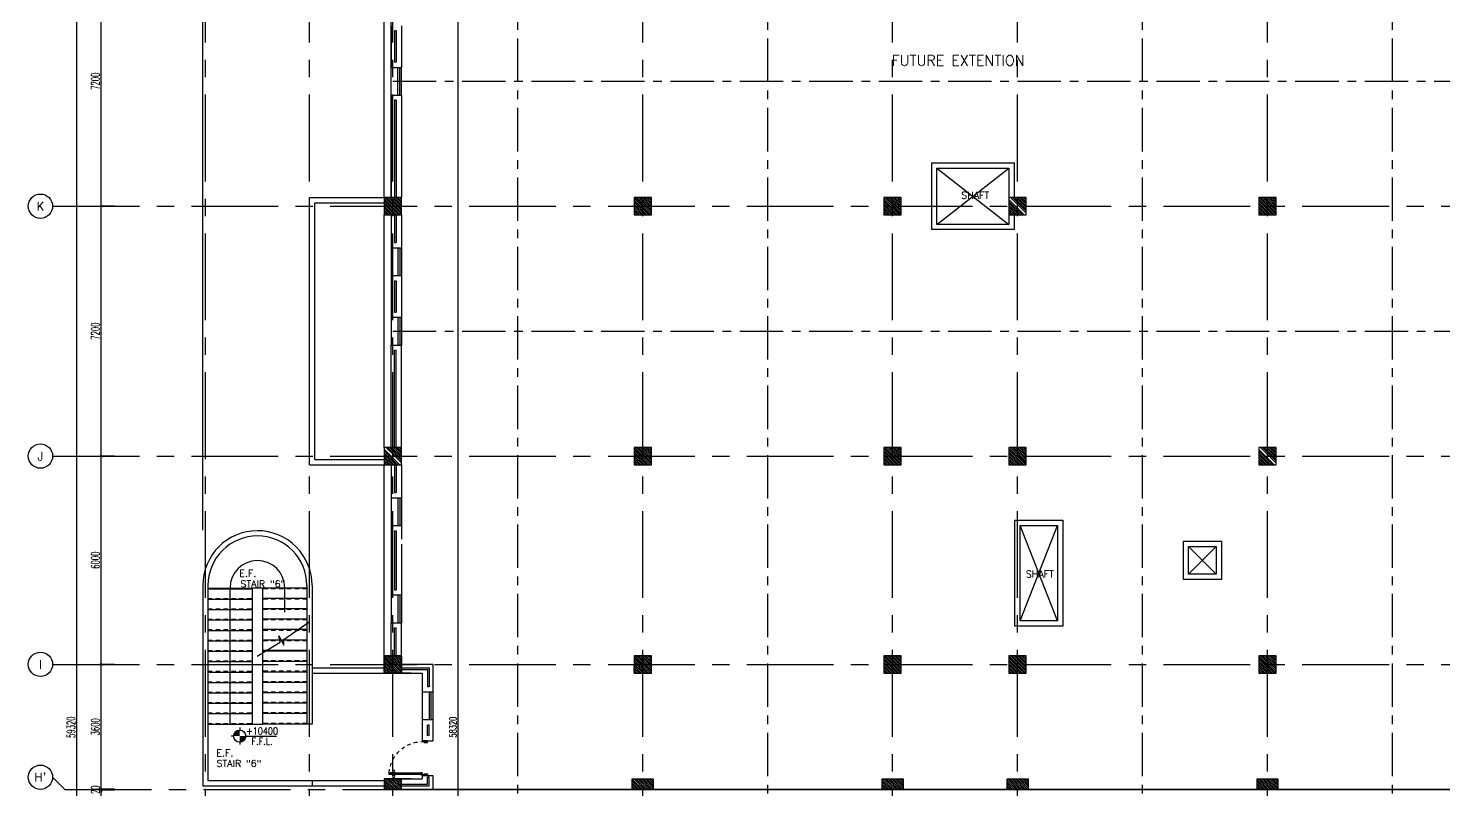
# Model space of a CAD drawing. Extents: x 88808.2 to 88899.2, y 39921.6 to 40001.1.
# Drawn here: x 88808.23 to 88849.01, y 39956.09 to 39978.02 of the extents above; entities that cross this region are included whole.
import ezdxf
from ezdxf.enums import TextEntityAlignment as Align

# ---------------------------------------------------------------- set-up
doc = ezdxf.new("R2010")
doc.units = 0
doc.header["$MEASUREMENT"] = 0
doc.header["$PDMODE"] = 34
for name, pattern in [('CENTER', [2, 1.25, -0.25, 0.25, -0.25]), ('CENTERX2', [4, 2.5, -0.5, 0.5, -0.5]), ('HIDDEN', [0.375, 0.25, -0.125]), ('HIDDEN2', [0.1875, 0.125, -0.0625])]:
    doc.linetypes.add(name, pattern=pattern)
doc.layers.get('0').update_dxf_attribs({"color": 4, "linetype": 'CONTINUOUS'})
doc.layers.get('DEFPOINTS').update_dxf_attribs({"linetype": 'CONTINUOUS'})
for name, color, linetype in [('AX', 6, 'CONTINUOUS'), ('AX-CR', 2, 'CONTINUOUS'), ('AX-DIM', 4, 'CONTINUOUS'), ('AX-TXT', 2, 'CONTINUOUS'), ('AXES', 11, 'CENTERX2'), ('AXES1', 11, 'CENTER'), ('COL', 2, 'CONTINUOUS'), ('DOOR', 7, 'CONTINUOUS'), ('EJ', 11, 'CONTINUOUS'), ('ELE', 7, 'CONTINUOUS'), ('HAT', 11, 'CONTINUOUS'), ('INSUL', 4, 'CONTINUOUS'), ('LEV-PL', 7, 'CONTINUOUS'), ('PROJ-L', 3, 'CONTINUOUS'), ('RM-NAME', 11, 'CONTINUOUS'), ('RM-NO', 11, 'CONTINUOUS'), ('ROOF', 7, 'CONTINUOUS'), ('SHAFT', 4, 'CONTINUOUS'), ('SHAFTS', 3, 'CONTINUOUS'), ('STR', 5, 'CONTINUOUS'), ('WALL', 2, 'CONTINUOUS'), ('WIN', 3, 'CONTINUOUS')]:
    doc.layers.add(name, color=color, linetype=linetype)
doc.styles.add('ROMANC', font='romanc', dxfattribs={"height": 0.1})
doc.styles.add('ROMANS', font='ROMANS.shx', dxfattribs={"width": 0.6})
doc.styles.add('S', font='ROMANS.SHX')
doc.dimstyles.new('DIM-OUT', dxfattribs={"dimscale": 0, "dimtxt": 0.24, "dimasz": 0.08, "dimexe": 0.02, "dimexo": 0.02, "dimgap": 0.05, "dimtad": 1, "dimdec": 0, "dimlfac": 1000, "dimzin": 0, "dimtxsty": 'ROMANS', "dimblk1": 'ARCHTICK', "dimblk2": 'ARCHTICK', "dimsah": 1, "dimcen": 0.01, "dimdle": 0.08, "dimclrd": 4, "dimclre": 4, "dimclrt": 2, "dimazin": 3, "dimtp": 2, "dimtm": 2, "dimtfac": 0.114286, "dimtdec": 0, "dimtix": 1, "dimtmove": 0, "dimatfit": 3, "dimtolj": 1, "dimtzin": 0})
doc.dimstyles.new('STANDARD_IN', dxfattribs={"dimtxt": 0.2, "dimasz": 0.1, "dimexe": 0.07, "dimexo": 0.07, "dimgap": 0.05, "dimtad": 1, "dimdec": 0, "dimlfac": 1000, "dimzin": 0, "dimtxsty": 'ROMANS', "dimblk": 'ARCHTICK', "dimcen": 0.05, "dimdle": 0.05, "dimclrd": 4, "dimclre": 4, "dimclrt": 2, "dimazin": 3, "dimtfac": 1, "dimtdec": 0, "dimtmove": 0, "dimatfit": 3, "dimtolj": 1, "dimtzin": 0})
pattern_1 = [(135, (89151.66644, 39905.008557), (0.0265165043, 0.0265165043), [])]

# ---------------------------------------------------------------- blocks, each defined once
blk = doc.blocks.new('_ARCHTICK')
at = {"color": 0, "linetype": 'BYBLOCK', "const_width": 0.15}
blk.add_lwpolyline([(-0.5, -0.5), (0.5, 0.5)], dxfattribs=at)
blk = doc.blocks.new('*D93')
at = {"layer": 'AX-DIM', "color": 4}
for p, q in [((88818.46, 39987.55), (88809.61, 39987.55)), ((88809.63, 39928.15), (88809.63, 39987.63)), ((88818.46, 39928.23), (88809.61, 39928.23))]:
    blk.add_line(p, q, dxfattribs=at)
at = {"layer": 'DEFPOINTS', "color": 0}
for p in [(88809.63, 39987.55), (88818.48, 39987.55), (88818.48, 39928.23)]:
    blk.add_point(p, dxfattribs=at)
at = {"layer": 'AX-DIM', "color": 4, "xscale": 0.08, "yscale": 0.08, "zscale": 0.08}
for p, rotation in [((88809.63, 39987.55), 90), ((88809.63, 39928.23), 270)]:
    blk.add_blockref('_ARCHTICK', p, dxfattribs=dict(at, rotation=rotation))
at = {"layer": 'AX-DIM', "color": 2, "insert": (88809.46, 39957.89), "char_height": 0.24, "attachment_point": 5, "rotation": 90, "style": 'ROMANS'}
blk.add_mtext('\\A1;59320', dxfattribs=at)
blk = doc.blocks.new('*D103')
at = {"layer": 'AX-DIM', "color": 4}
for p, q in [((88810.71, 39959.7), (88810.31, 39959.7)), ((88810.33, 39956.02), (88810.33, 39959.78)), ((88810.71, 39956.1), (88810.31, 39956.1))]:
    blk.add_line(p, q, dxfattribs=at)
at = {"layer": 'DEFPOINTS', "color": 0}
for p in [(88810.33, 39959.7), (88810.73, 39959.7), (88810.73, 39956.1)]:
    blk.add_point(p, dxfattribs=at)
at = {"layer": 'AX-DIM', "color": 4, "xscale": 0.08, "yscale": 0.08, "zscale": 0.08}
for p, rotation in [((88810.33, 39959.7), 90), ((88810.33, 39956.1), 270)]:
    blk.add_blockref('_ARCHTICK', p, dxfattribs=dict(at, rotation=rotation))
at = {"layer": 'AX-DIM', "color": 2, "insert": (88810.16, 39957.9), "char_height": 0.24, "attachment_point": 5, "rotation": 90, "style": 'ROMANS'}
blk.add_mtext('\\A1;3600', dxfattribs=at)
blk = doc.blocks.new('*D78')
at = {"layer": 'AX-DIM', "color": 4}
for p, q in [((88810.71, 39980.1), (88810.31, 39980.1)), ((88810.33, 39972.82), (88810.33, 39980.18)), ((88810.71, 39972.9), (88810.31, 39972.9))]:
    blk.add_line(p, q, dxfattribs=at)
at = {"layer": 'DEFPOINTS', "color": 0}
for p in [(88810.33, 39980.1), (88810.73, 39980.1), (88810.73, 39972.9)]:
    blk.add_point(p, dxfattribs=at)
at = {"layer": 'AX-DIM', "color": 4, "xscale": 0.08, "yscale": 0.08, "zscale": 0.08}
for p, rotation in [((88810.33, 39980.1), 90), ((88810.33, 39972.9), 270)]:
    blk.add_blockref('_ARCHTICK', p, dxfattribs=dict(at, rotation=rotation))
at = {"layer": 'AX-DIM', "color": 2, "insert": (88810.16, 39976.5), "char_height": 0.24, "attachment_point": 5, "rotation": 90, "style": 'ROMANS'}
blk.add_mtext('\\A1;7200', dxfattribs=at)
blk = doc.blocks.new('*D94')
at = {"layer": 'AX-DIM', "color": 4}
for p, q in [((88810.71, 39965.7), (88810.31, 39965.7)), ((88810.33, 39959.62), (88810.33, 39965.78)), ((88810.71, 39959.7), (88810.31, 39959.7))]:
    blk.add_line(p, q, dxfattribs=at)
at = {"layer": 'DEFPOINTS', "color": 0}
for p in [(88810.33, 39965.7), (88810.73, 39965.7), (88810.73, 39959.7)]:
    blk.add_point(p, dxfattribs=at)
at = {"layer": 'AX-DIM', "color": 4, "xscale": 0.08, "yscale": 0.08, "zscale": 0.08}
for p, rotation in [((88810.33, 39965.7), 90), ((88810.33, 39959.7), 270)]:
    blk.add_blockref('_ARCHTICK', p, dxfattribs=dict(at, rotation=rotation))
at = {"layer": 'AX-DIM', "color": 2, "insert": (88810.16, 39962.7), "char_height": 0.24, "attachment_point": 5, "rotation": 90, "style": 'ROMANS'}
blk.add_mtext('\\A1;6000', dxfattribs=at)
blk = doc.blocks.new('*D79')
at = {"layer": 'AX-DIM', "color": 4}
for p, q in [((88810.33, 39965.62), (88810.33, 39972.98)), ((88810.71, 39972.9), (88810.31, 39972.9)), ((88810.71, 39965.7), (88810.31, 39965.7))]:
    blk.add_line(p, q, dxfattribs=at)
at = {"layer": 'DEFPOINTS', "color": 0}
for p in [(88810.33, 39972.9), (88810.73, 39972.9), (88810.73, 39965.7)]:
    blk.add_point(p, dxfattribs=at)
at = {"layer": 'AX-DIM', "color": 4, "xscale": 0.08, "yscale": 0.08, "zscale": 0.08}
for p, rotation in [((88810.33, 39972.9), 90), ((88810.33, 39965.7), 270)]:
    blk.add_blockref('_ARCHTICK', p, dxfattribs=dict(at, rotation=rotation))
at = {"layer": 'AX-DIM', "color": 2, "insert": (88810.16, 39969.3), "char_height": 0.24, "attachment_point": 5, "rotation": 90, "style": 'ROMANS'}
blk.add_mtext('\\A1;7200', dxfattribs=at)
blk = doc.blocks.new('*D75')
at = {"layer": 'AX-DIM', "color": 4}
for p, q in [((88813.175, 39999.728), (88818.56, 39999.728)), ((88813.255, 39963.57), (88813.255, 39999.748)), ((88818.48, 39987.57), (88818.48, 39999.748))]:
    blk.add_line(p, q, dxfattribs=at)
at = {"layer": 'DEFPOINTS', "color": 0}
for p in [(88818.48, 39999.728), (88818.48, 39987.55), (88813.255, 39963.55)]:
    blk.add_point(p, dxfattribs=at)
at = {"layer": 'AX-DIM', "color": 4, "xscale": 0.08, "yscale": 0.08, "zscale": 0.08, "rotation": 180}
blk.add_blockref('_ARCHTICK', (88813.255, 39999.728), dxfattribs=at)
at = {"layer": 'AX-DIM', "color": 4, "xscale": 0.08, "yscale": 0.08, "zscale": 0.08}
blk.add_blockref('_ARCHTICK', (88818.48, 39999.728), dxfattribs=at)
at = {"layer": 'AX-DIM', "color": 2, "insert": (88815.868, 39999.898), "char_height": 0.24, "attachment_point": 5, "style": 'ROMANS'}
blk.add_mtext('\\A1;5225', dxfattribs=at)
blk = doc.blocks.new('*D104')
at = {"layer": 'AX-DIM', "color": 4}
for p, q in [((88810.71, 39956.1), (88810.31, 39956.1)), ((88810.71, 39956.08), (88810.31, 39956.08)), ((88810.33, 39956.1), (88810.33, 39956.18)), ((88810.33, 39956.08), (88810.33, 39956.1)), ((88810.33, 39956.08), (88810.33, 39956))]:
    blk.add_line(p, q, dxfattribs=at)
at = {"layer": 'DEFPOINTS', "color": 0}
for p in [(88810.33, 39956.1), (88810.73, 39956.1), (88810.73, 39956.08)]:
    blk.add_point(p, dxfattribs=at)
at = {"layer": 'AX-DIM', "color": 4, "xscale": 0.08, "yscale": 0.08, "zscale": 0.08}
for p, rotation in [((88810.33, 39956.1), 270), ((88810.33, 39956.08), 90)]:
    blk.add_blockref('_ARCHTICK', p, dxfattribs=dict(at, rotation=rotation))
at = {"layer": 'AX-DIM', "color": 2, "insert": (88810.16, 39956.09), "char_height": 0.24, "attachment_point": 5, "rotation": 90, "style": 'ROMANS'}
blk.add_mtext('\\A1;20', dxfattribs=at)
blk = doc.blocks.new('*D102')
at = {"layer": 'AX-DIM', "color": 4}
for p, q in [((88810.71, 39956.08), (88810.31, 39956.08)), ((88810.33, 39950), (88810.33, 39956.16)), ((88810.71, 39950.08), (88810.31, 39950.08))]:
    blk.add_line(p, q, dxfattribs=at)
at = {"layer": 'DEFPOINTS', "color": 0}
for p in [(88810.33, 39956.08), (88810.73, 39956.08), (88810.73, 39950.08)]:
    blk.add_point(p, dxfattribs=at)
at = {"layer": 'AX-DIM', "color": 4, "xscale": 0.08, "yscale": 0.08, "zscale": 0.08}
for p, rotation in [((88810.33, 39956.08), 90), ((88810.33, 39950.08), 270)]:
    blk.add_blockref('_ARCHTICK', p, dxfattribs=dict(at, rotation=rotation))
at = {"layer": 'AX-DIM', "color": 2, "insert": (88810.16, 39953.08), "char_height": 0.24, "attachment_point": 5, "rotation": 90, "style": 'ROMANS'}
blk.add_mtext('\\A1;6000', dxfattribs=at)
blk = doc.blocks.new('*D190')
at = {"layer": 'DEFPOINTS', "color": 0, "linetype": 'CONTINUOUS'}
for p in [(88820.616, 39987.05), (88820.616, 39987.05), (88820.616, 39928.73)]:
    blk.add_point(p, dxfattribs=at)
at = {"layer": 'ELE', "color": 4, "linetype": 'CONTINUOUS'}
blk.add_line((88820.616, 39928.68), (88820.616, 39987.1), dxfattribs=at)
at = {"layer": 'ELE', "color": 4, "linetype": 'CONTINUOUS', "xscale": 0.1, "yscale": 0.1, "zscale": 0.1}
for p, rotation in [((88820.616, 39987.05), 90), ((88820.616, 39928.73), 270)]:
    blk.add_blockref('_ARCHTICK', p, dxfattribs=dict(at, rotation=rotation))
at = {"layer": 'ELE', "color": 2, "linetype": 'CONTINUOUS', "insert": (88820.466, 39957.89), "char_height": 0.2, "attachment_point": 5, "rotation": 90, "style": 'ROMANS'}
blk.add_mtext('\\A1;58320', dxfattribs=at)
blk = doc.blocks.new('DOOR-10')
at = {"layer": 'DOOR', "color": 0, "linetype": 'BYBLOCK'}
for p, q in [((-83, 1005), (-92, 1005)), ((-92, 1005), (-92, 940)), ((-83, 940), (-92, 940)), ((-76, 1018), (-83, 1018)), ((-83, 928), (-83, 1018)), ((-83, 1005), (-83, 940)), ((-76, 928), (-83, 928)), ((-26, 1100), (-76, 1100)), ((-76, 1100), (-26, 1100)), ((-76, 1050), (-76, 1100)), ((-59, 1050), (-76, 1050)), ((-43, 1070), (-59, 1070)), ((-59, 1050), (-59, 1070)), ((-43, 1050), (-43, 1070)), ((-26, 1050), (-43, 1050)), ((-26, 1050), (-26, 1100)), ((-26, 1018), (-18, 1018)), ((-26, 928), (-18, 928)), ((-18, 928), (-18, 1018)), ((-18, 1005), (-9, 1005)), ((-18, 1005), (-18, 940)), ((-18, 940), (-9, 940)), ((-9, 1005), (-9, 940)), ((-1001, 0), (-1001, 150)), ((-1001, 150), (-976, 150)), ((-1001, 150), (-1001, 0)), ((-951, 0), (-1001, 0)), ((-976, 150), (-976, 100)), ((-976, 100), (-951, 100)), ((-951, 100), (-951, 0)), ((-76, 200), (-59, 200)), ((-76, 150), (-76, 200)), ((-76, 150), (-26, 150)), ((-59, 200), (-59, 180)), ((-59, 180), (-43, 180)), ((-51, 100), (-51, 0)), ((-26, 100), (-51, 100)), ((-51, 0), (-1, 0)), ((-43, 200), (-26, 200)), ((-43, 180), (-43, 200)), ((-26, 200), (-26, 150)), ((-1, 150), (-26, 150)), ((-26, 150), (-26, 100))]:
    blk.add_line(p, q, dxfattribs=at)
at = {"layer": 'DOOR', "linetype": 'BYBLOCK'}
for p, q in [((-76, 1050), (-76, 200)), ((-59, 200), (-59, 1050)), ((-43, 200), (-43, 1050)), ((-26, 200), (-26, 1050))]:
    blk.add_line(p, q, dxfattribs=at)
at = {"layer": 'DOOR', "color": 9, "linetype": 'BYBLOCK'}
for p, q in [((-951, 0), (-1001, 114)), ((-951, 0), (-1001, 40)), ((-951, 0), (-964, 100)), ((-51, 0), (-1, 114)), ((-51, 0), (-37, 100)), ((-51, 0), (-1, 40)), ((-1, 0), (-1, 150))]:
    blk.add_line(p, q, dxfattribs=at)
at = {"layer": 'DOOR', "color": 0, "linetype": 'BYBLOCK'}
for centre in [(-124, 973), (23, 973)]:
    blk.add_circle(centre, 32.4, dxfattribs=at)
at = {"layer": 'DOOR', "linetype": 'HIDDEN', "ltscale": 0.5}
blk.add_arc((-23, 149), 952, 93.1482, 179.9482, dxfattribs=at)
at = {"layer": 'DOOR', "color": 9, "linetype": 'BYBLOCK'}
for centre, radius, start, end in [((-951, 0), 154, 103.7142, 108.8947), ((-951, 0), 134, 100.72, 111.8402), ((-951, 0), 94.4, 90, 121.9818), ((-951, 0), 74.4, 90, 132.2236), ((-951, 0), 54.4, 90, 156.7926), ((-951, 0), 34.4, 90, 180), ((-951, 0), 14.4, 90, 180), ((-51, 0), 94.4, 58.0182, 90), ((-51, 0), 74.4, 47.7764, 90), ((-51, 0), 54.4, 23.2074, 90), ((-51, 0), 34.4, 0, 90), ((-51, 0), 14.4, 0, 90), ((-51, 0), 134, 68.1598, 79.28), ((-51, 0), 114, 64.0838, 77.3774), ((-51, 0), 154, 71.1053, 76.2858)]:
    blk.add_arc(centre, radius, start, end, dxfattribs=at)
blk = doc.blocks.new('COL50')
at = {"layer": 'COL'}
blk.add_lwpolyline([(-250, 250), (-250, -250), (250, -250), (250, 250)], close=True, dxfattribs=at)
blk = doc.blocks.new('*X153')
at = {"color": 0}
for p, q in [((253129, 149502), (253616, 149990)), ((253129, 149555), (253563, 149990)), ((253129, 149608), (253510, 149990)), ((253129, 149661), (253457, 149990)), ((253129, 149714), (253404, 149990)), ((253129, 149767), (253351, 149990)), ((253129, 149820), (253298, 149990)), ((253129, 149873), (253245, 149990)), ((253129, 149926), (253192, 149990)), ((253129, 149979), (253139, 149990)), ((253169, 149490), (253629, 149949)), ((253222, 149490), (253629, 149896)), ((253275, 149490), (253629, 149843)), ((253328, 149490), (253629, 149790)), ((253381, 149490), (253629, 149737)), ((253434, 149490), (253629, 149684)), ((253487, 149490), (253629, 149631)), ((253540, 149490), (253629, 149578)), ((253594, 149490), (253629, 149525))]:
    blk.add_line(p, q, dxfattribs=at)
blk = doc.blocks.new('LEV1')
at = {"layer": 'LEV-PL'}
for p, q in [((-175, 0), (-245, 0)), ((0, 245), (0, 175)), ((175, 0), (1061, 0)), ((0, -175), (0, -245))]:
    blk.add_line(p, q, dxfattribs=at)
at = {"layer": 'LEV-PL', "const_width": 175}
for points in [[(-88, 0, -0.414214), (0, 88, -1)], [(88, 0, -0.414214), (0, -88, -1)]]:
    blk.add_lwpolyline(points, format="xyb", dxfattribs=at)
at = {"layer": 'LEV-PL'}
blk.add_circle((0, 0), 175, dxfattribs=at)
at = {"layer": 'LEV-PL', "color": 4, "style": 'S', "width": 0.85}
for tag, p in [('+0000', (646, 50)), ('F.F.L.', (646, -250))]:
    blk.add_attdef(tag, text='', height=200, dxfattribs=at).set_placement(p, align=Align.CENTER)
blk = doc.blocks.new('C5')
at = {"layer": 'HAT', "linetype": 'BYBLOCK'}
h = blk.add_hatch(dxfattribs=at)
h.set_pattern_fill('ANSI31', color=256, scale=300, style=0)
h.set_pattern_definition([(45, (-223356.182, -51411.005), (-26.516504, 26.516504), [])])
h.paths.add_polyline_path([(300, 300), (0, 300), (0, 0), (300, 0)])
h.paths.add_polyline_path([(600, 300), (300, 300), (300, 0), (600, 0)])
at = {"layer": 'COL'}
blk.add_lwpolyline([(600, 300), (0, 300), (0, 0), (600, 0)], close=True, dxfattribs=at)
blk = doc.blocks.new('*X145')
at = {"color": 0}
for p, q in [((245929, 149515), (246404, 149990)), ((245929, 149568), (246351, 149990)), ((245929, 149621), (246298, 149990)), ((245929, 149674), (246245, 149990)), ((245929, 149727), (246192, 149990)), ((245929, 149780), (246139, 149990)), ((245929, 149833), (246086, 149990)), ((245929, 149886), (246033, 149990)), ((245929, 149939), (245979, 149990)), ((245957, 149490), (246429, 149962)), ((246010, 149490), (246429, 149908)), ((246063, 149490), (246429, 149855)), ((246116, 149490), (246429, 149802)), ((246169, 149490), (246429, 149749)), ((246222, 149490), (246429, 149696)), ((246275, 149490), (246429, 149643)), ((246328, 149490), (246429, 149590)), ((246381, 149490), (246429, 149537))]:
    blk.add_line(p, q, dxfattribs=at)
blk = doc.blocks.new('*X116')
at = {"color": 0}
for p, q in [((238729, 149527), (239191, 149990)), ((238729, 149580), (239138, 149990)), ((238729, 149633), (239085, 149990)), ((238729, 149686), (239032, 149990)), ((238729, 149739), (238979, 149990)), ((238729, 149792), (238926, 149990)), ((238729, 149845), (238873, 149990)), ((238729, 149898), (238820, 149990)), ((238729, 149951), (238767, 149990)), ((238744, 149490), (239229, 149974)), ((238797, 149490), (239229, 149921)), ((238850, 149490), (239229, 149868)), ((238903, 149490), (239229, 149815)), ((238956, 149490), (239229, 149762)), ((239009, 149490), (239229, 149709)), ((239062, 149490), (239229, 149656)), ((239116, 149490), (239229, 149603)), ((239169, 149490), (239229, 149550)), ((239222, 149490), (239229, 149497))]:
    blk.add_line(p, q, dxfattribs=at)
blk = doc.blocks.new('*X117')
at = {"color": 0}
for p, q in [((235129, 149533), (235585, 149990)), ((235129, 149586), (235532, 149990)), ((235129, 149639), (235479, 149990)), ((235129, 149692), (235426, 149990)), ((235129, 149745), (235373, 149990)), ((235129, 149798), (235320, 149990)), ((235129, 149851), (235267, 149990)), ((235129, 149905), (235214, 149990)), ((235129, 149958), (235161, 149990)), ((235138, 149490), (235629, 149980)), ((235191, 149490), (235629, 149927)), ((235244, 149490), (235629, 149874)), ((235297, 149490), (235629, 149821)), ((235350, 149490), (235629, 149768)), ((235403, 149490), (235629, 149715)), ((235456, 149490), (235629, 149662)), ((235509, 149490), (235629, 149609)), ((235562, 149490), (235629, 149556)), ((235615, 149490), (235629, 149503))]:
    blk.add_line(p, q, dxfattribs=at)
blk = doc.blocks.new('*X120')
at = {"color": 0}
for p, q in [((227926, 149490), (228426, 149990)), ((227929, 149546), (228373, 149990)), ((227929, 149599), (228319, 149990)), ((227929, 149652), (228266, 149990)), ((227929, 149705), (228213, 149990)), ((227929, 149758), (228160, 149990)), ((227929, 149811), (228107, 149990)), ((227929, 149864), (228054, 149990)), ((227929, 149917), (228001, 149990)), ((227929, 149970), (227948, 149990)), ((227979, 149490), (228429, 149940)), ((228032, 149490), (228429, 149887)), ((228085, 149490), (228429, 149834)), ((228138, 149490), (228429, 149781)), ((228191, 149490), (228429, 149728)), ((228244, 149490), (228429, 149675)), ((228297, 149490), (228429, 149622)), ((228350, 149490), (228429, 149568)), ((228403, 149490), (228429, 149515))]:
    blk.add_line(p, q, dxfattribs=at)
blk = doc.blocks.new('*X121')
at = {"color": 0}
for p, q in [((227929, 155538), (228380, 155990)), ((227929, 155592), (228327, 155990)), ((227929, 155645), (228274, 155990)), ((227929, 155698), (228221, 155990)), ((227929, 155751), (228168, 155990)), ((227929, 155804), (228115, 155990)), ((227929, 155857), (228062, 155990)), ((227929, 155910), (228009, 155990)), ((227929, 155963), (227956, 155990)), ((227986, 155490), (228429, 155932)), ((228039, 155490), (228429, 155879)), ((228092, 155490), (228429, 155826)), ((228145, 155490), (228429, 155773)), ((228198, 155490), (228429, 155720)), ((228251, 155490), (228429, 155667)), ((228304, 155490), (228429, 155614)), ((228357, 155490), (228429, 155561)), ((228410, 155490), (228429, 155508))]:
    blk.add_line(p, q, dxfattribs=at)
blk = doc.blocks.new('*X114')
at = {"color": 0}
for p, q in [((235129, 155526), (235592, 155990)), ((235129, 155579), (235539, 155990)), ((235129, 155632), (235486, 155990)), ((235129, 155685), (235433, 155990)), ((235129, 155738), (235380, 155990)), ((235129, 155791), (235327, 155990)), ((235129, 155844), (235274, 155990)), ((235129, 155897), (235221, 155990)), ((235129, 155950), (235168, 155990)), ((235145, 155490), (235629, 155973)), ((235198, 155490), (235629, 155920)), ((235251, 155490), (235629, 155867)), ((235304, 155490), (235629, 155814)), ((235357, 155490), (235629, 155761)), ((235410, 155490), (235629, 155708)), ((235464, 155490), (235629, 155655)), ((235517, 155490), (235629, 155602)), ((235570, 155490), (235629, 155549)), ((235623, 155490), (235629, 155496))]:
    blk.add_line(p, q, dxfattribs=at)
blk = doc.blocks.new('*X115')
at = {"color": 0}
for p, q in [((238729, 155520), (239199, 155990)), ((238729, 155573), (239145, 155990)), ((238729, 155626), (239092, 155990)), ((238729, 155679), (239039, 155990)), ((238729, 155732), (238986, 155990)), ((238729, 155785), (238933, 155990)), ((238729, 155838), (238880, 155990)), ((238729, 155891), (238827, 155990)), ((238729, 155944), (238774, 155990)), ((238752, 155490), (239229, 155967)), ((238805, 155490), (239229, 155914)), ((238858, 155490), (239229, 155861)), ((238911, 155490), (239229, 155808)), ((238964, 155490), (239229, 155755)), ((239017, 155490), (239229, 155702)), ((239070, 155490), (239229, 155649)), ((239123, 155490), (239229, 155596)), ((239176, 155490), (239229, 155542))]:
    blk.add_line(p, q, dxfattribs=at)
blk = doc.blocks.new('*X143')
at = {"color": 0}
for p, q in [((245929, 155507), (246411, 155990)), ((245929, 155560), (246358, 155990)), ((245929, 155613), (246305, 155990)), ((245929, 155666), (246252, 155990)), ((245929, 155719), (246199, 155990)), ((245929, 155772), (246146, 155990)), ((245929, 155825), (246093, 155990)), ((245929, 155879), (246040, 155990)), ((245929, 155932), (245987, 155990)), ((245964, 155490), (246429, 155954)), ((246017, 155490), (246429, 155901)), ((246070, 155490), (246429, 155848)), ((246123, 155490), (246429, 155795)), ((246176, 155490), (246429, 155742)), ((246229, 155490), (246429, 155689)), ((246282, 155490), (246429, 155636)), ((246335, 155490), (246429, 155583)), ((246388, 155490), (246429, 155530))]:
    blk.add_line(p, q, dxfattribs=at)
blk = doc.blocks.new('*X139')
at = {"color": 0}
for p, q in [((245929, 162720), (246399, 163190)), ((245929, 162773), (246345, 163190)), ((245929, 162826), (246292, 163190)), ((245929, 162879), (246239, 163190)), ((245929, 162932), (246186, 163190)), ((245929, 162985), (246133, 163190)), ((245929, 163038), (246080, 163190)), ((245929, 163091), (246027, 163190)), ((245929, 163144), (245974, 163190)), ((245952, 162690), (246429, 163167)), ((246005, 162690), (246429, 163114)), ((246058, 162690), (246429, 163061)), ((246111, 162690), (246429, 163008)), ((246164, 162690), (246429, 162955)), ((246217, 162690), (246429, 162902)), ((246270, 162690), (246429, 162849)), ((246323, 162690), (246429, 162796)), ((246376, 162690), (246429, 162742))]:
    blk.add_line(p, q, dxfattribs=at)
blk = doc.blocks.new('*X138')
at = {"color": 0}
for p, q in [((238729, 162732), (239186, 163190)), ((238729, 162785), (239133, 163190)), ((238729, 162838), (239080, 163190)), ((238729, 162891), (239027, 163190)), ((238729, 162944), (238974, 163190)), ((238729, 162997), (238921, 163190)), ((238729, 163050), (238868, 163190)), ((238729, 163103), (238815, 163190)), ((238729, 163157), (238762, 163190)), ((238739, 162690), (239229, 163179)), ((238792, 162690), (239229, 163126)), ((238845, 162690), (239229, 163073)), ((238898, 162690), (239229, 163020)), ((238951, 162690), (239229, 162967)), ((239004, 162690), (239229, 162914)), ((239057, 162690), (239229, 162861)), ((239110, 162690), (239229, 162808)), ((239163, 162690), (239229, 162755)), ((239216, 162690), (239229, 162702))]:
    blk.add_line(p, q, dxfattribs=at)
blk = doc.blocks.new('*X137')
at = {"color": 0}
for p, q in [((235129, 162738), (235580, 163190)), ((235129, 162792), (235527, 163190)), ((235129, 162845), (235474, 163190)), ((235129, 162898), (235421, 163190)), ((235129, 162951), (235368, 163190)), ((235129, 163004), (235315, 163190)), ((235129, 163057), (235262, 163190)), ((235129, 163110), (235209, 163190)), ((235129, 163163), (235156, 163190)), ((235186, 162690), (235629, 163132)), ((235239, 162690), (235629, 163079)), ((235292, 162690), (235629, 163026)), ((235345, 162690), (235629, 162973)), ((235398, 162690), (235629, 162920)), ((235451, 162690), (235629, 162867)), ((235504, 162690), (235629, 162814)), ((235557, 162690), (235629, 162761)), ((235610, 162690), (235629, 162708))]:
    blk.add_line(p, q, dxfattribs=at)
blk = doc.blocks.new('*X136')
at = {"color": 0}
for p, q in [((227929, 162698), (228420, 163190)), ((227929, 162751), (228367, 163190)), ((227929, 162804), (228314, 163190)), ((227929, 162857), (228261, 163190)), ((227929, 162910), (228208, 163190)), ((227929, 162963), (228155, 163190)), ((227929, 163016), (228102, 163190)), ((227929, 163069), (228049, 163190)), ((227929, 163122), (227996, 163190)), ((227929, 163175), (227943, 163190)), ((227973, 162690), (228429, 163145)), ((228026, 162690), (228429, 163092)), ((228079, 162690), (228429, 163039)), ((228132, 162690), (228429, 162986)), ((228185, 162690), (228429, 162933)), ((228239, 162690), (228429, 162880)), ((228292, 162690), (228429, 162827)), ((228345, 162690), (228429, 162774)), ((228398, 162690), (228429, 162721))]:
    blk.add_line(p, q, dxfattribs=at)
blk = doc.blocks.new('*X140')
at = {"color": 0}
for p, q in [((253129, 162707), (253611, 163190)), ((253129, 162760), (253558, 163190)), ((253129, 162813), (253505, 163190)), ((253129, 162866), (253452, 163190)), ((253129, 162919), (253399, 163190)), ((253129, 162972), (253346, 163190)), ((253129, 163025), (253293, 163190)), ((253129, 163079), (253240, 163190)), ((253129, 163132), (253187, 163190)), ((253164, 162690), (253629, 163154)), ((253217, 162690), (253629, 163101)), ((253270, 162690), (253629, 163048)), ((253323, 162690), (253629, 162995)), ((253376, 162690), (253629, 162942)), ((253429, 162690), (253629, 162889)), ((253482, 162690), (253629, 162836)), ((253535, 162690), (253629, 162783)), ((253588, 162690), (253629, 162730))]:
    blk.add_line(p, q, dxfattribs=at)
blk = doc.blocks.new('*X144')
at = {"color": 0}
for p, q in [((253129, 155548), (253570, 155990)), ((253129, 155601), (253517, 155990)), ((253129, 155654), (253464, 155990)), ((253129, 155707), (253411, 155990)), ((253129, 155760), (253358, 155990)), ((253129, 155813), (253305, 155990)), ((253129, 155866), (253252, 155990)), ((253129, 155919), (253199, 155990)), ((253129, 155972), (253146, 155990)), ((253177, 155490), (253629, 155942)), ((253230, 155490), (253629, 155889)), ((253283, 155490), (253629, 155836)), ((253336, 155490), (253629, 155783)), ((253389, 155490), (253629, 155730)), ((253442, 155490), (253629, 155677)), ((253495, 155490), (253629, 155624)), ((253548, 155490), (253629, 155571)), ((253601, 155490), (253629, 155517))]:
    blk.add_line(p, q, dxfattribs=at)
blk = doc.blocks.new('*X146')
at = {"color": 0}
for p, q in [((253129, 149502), (253616, 149990)), ((253129, 149555), (253563, 149990)), ((253129, 149608), (253510, 149990)), ((253129, 149661), (253457, 149990)), ((253129, 149714), (253404, 149990)), ((253129, 149767), (253351, 149990)), ((253129, 149820), (253298, 149990)), ((253129, 149873), (253245, 149990)), ((253129, 149926), (253192, 149990)), ((253129, 149979), (253139, 149990)), ((253169, 149490), (253629, 149949)), ((253222, 149490), (253629, 149896)), ((253275, 149490), (253629, 149843)), ((253328, 149490), (253629, 149790)), ((253381, 149490), (253629, 149737)), ((253434, 149490), (253629, 149684)), ((253487, 149490), (253629, 149631)), ((253540, 149490), (253629, 149578)), ((253594, 149490), (253629, 149525))]:
    blk.add_line(p, q, dxfattribs=at)
blk = doc.blocks.new('AXL')
at = {"layer": 'AX-CR'}
blk.add_circle((-350, 0), 350, dxfattribs=at)

msp = doc.modelspace()

# ---------------------------------------------------------------- hatches: boundary and pattern name
at = {"layer": 'HAT'}
h = msp.add_hatch(dxfattribs=at)
h.set_pattern_fill('ANSI31', color=256, scale=0.3, style=0)
h.set_pattern_definition(pattern_1)
h.paths.add_polyline_path([(88818.7303, 39956.3996), (88818.9803, 39956.3996), (88818.9803, 39956.0996), (88818.7303, 39956.0996)])
h.paths.add_polyline_path([(88818.4803, 39956.3996), (88818.7303, 39956.3996), (88818.7303, 39956.0996), (88818.4803, 39956.0996)])
h = msp.add_hatch(dxfattribs=at)
h.set_pattern_fill('ANSI31', color=256, scale=0.3, style=0)
h.set_pattern_definition(pattern_1)
h.paths.add_polyline_path([(88818.7303, 39956.3996), (88818.9803, 39956.3996), (88818.9803, 39956.0996), (88818.7303, 39956.0996)])
h.paths.add_polyline_path([(88818.4803, 39956.3996), (88818.7303, 39956.3996), (88818.7303, 39956.0996), (88818.4803, 39956.0996)])

# ---------------------------------------------------------------- linework, layer by layer
for p, q in [((88814.9803, 39961.8998), (88814.6803, 39961.8998)), ((88814.6803, 39961.8998), (88814.6803, 39957.9798)), ((88814.9803, 39961.8998), (88814.9803, 39957.9798)), ((88815.5869, 39960.4198), (88816.3182, 39960.9275)), ((88814.8263, 39959.9338), (88815.4815, 39960.343)), ((88815.4815, 39960.343), (88815.4464, 39960.5183)), ((88815.4464, 39960.5183), (88815.5869, 39960.2495)), ((88815.5869, 39960.2495), (88815.5869, 39960.4198)), ((88815.092, 39960.0998), (88814.9803, 39960.0998)), ((88815.06, 39960.0798), (88814.9803, 39960.0798)), ((88814.6803, 39957.9798), (88814.9803, 39957.9798))]:
    msp.add_line(p, q)
at = {"layer": 'AXES'}
for p, q in [((88813.3303, 39921.6153), (88813.3303, 40000.4279)), ((88816.3303, 39921.6153), (88816.3303, 40000.4279)), ((88818.7303, 39921.6153), (88818.7303, 40000.4279)), ((88825.9303, 39921.6153), (88825.9303, 40000.4279)), ((88833.1303, 39921.6153), (88833.1303, 40000.4279)), ((88836.7303, 39921.6153), (88836.7303, 40000.4279)), ((88843.9303, 39921.6153), (88843.9303, 40000.4279)), ((88808.9303, 39972.8996), (88876.9703, 39972.8996)), ((88808.9303, 39965.6996), (88876.9703, 39965.6996)), ((88808.9303, 39959.6996), (88876.9703, 39959.6996)), ((88809.2803, 39956.0996), (88808.9303, 39956.4496)), ((88809.2803, 39956.0996), (88876.9703, 39956.0996))]:
    msp.add_line(p, q, dxfattribs=at)
at = {"layer": 'AXES1'}
for p, q in [((88822.3303, 39928.4796), (88822.3303, 39987.2996)), ((88829.5303, 39928.4796), (88829.5303, 39987.2996)), ((88840.3303, 39928.4796), (88840.3303, 39987.2996)), ((88847.5303, 39928.4796), (88847.5303, 39987.2996)), ((88818.7303, 39976.4996), (88876.9703, 39976.4996)), ((88818.7303, 39969.2996), (88876.9703, 39969.2996))]:
    msp.add_line(p, q, dxfattribs=at)
at = {"layer": 'COL'}
msp.add_lwpolyline([(88818.9803, 39956.3996), (88818.4803, 39956.3996), (88818.4803, 39956.0996), (88818.9803, 39956.0996)], close=True, dxfattribs=at)
msp.add_lwpolyline([(88818.9803, 39956.3996), (88818.4803, 39956.3996), (88818.4803, 39956.0996), (88818.9803, 39956.0996)], close=True, dxfattribs=at)
at = {"layer": 'EJ'}
msp.add_line((88818.4803, 39956.0996), (88893.7957, 39956.0996), dxfattribs=at)
at = {"layer": 'ELE', "color": 0, "linetype": 'CONTINUOUS'}
msp.add_line((88818.6803, 39973.1496), (88818.6803, 39979.8496), dxfattribs=at)
at = {"layer": 'INSUL'}
for p, q in [((88818.8303, 39977.9491), (88818.7803, 39977.9491)), ((88818.7803, 39977.9491), (88818.7803, 39977.0496)), ((88818.8303, 39977.9491), (88818.8303, 39977.0496)), ((88818.8303, 39977.0496), (88818.7803, 39977.0496)), ((88818.8303, 39975.9496), (88818.7803, 39975.9496)), ((88818.7803, 39975.9496), (88818.7803, 39973.1496)), ((88818.8303, 39975.9496), (88818.8303, 39973.1496)), ((88818.7803, 39972.6496), (88818.7803, 39971.8496)), ((88818.8303, 39972.6496), (88818.8303, 39971.8496)), ((88818.7803, 39971.8496), (88818.8303, 39971.8496)), ((88818.7803, 39970.7496), (88818.7803, 39969.8496)), ((88818.7803, 39970.7496), (88818.8303, 39970.7496)), ((88818.8303, 39970.7496), (88818.8303, 39969.8496)), ((88818.7803, 39969.8496), (88818.8303, 39969.8496)), ((88818.7803, 39965.9496), (88818.7803, 39968.7496)), ((88818.7803, 39968.7496), (88818.8303, 39968.7496)), ((88818.8303, 39965.9496), (88818.8303, 39968.7496)), ((88818.7803, 39965.4496), (88818.7803, 39964.6496)), ((88818.8303, 39965.4496), (88818.8303, 39964.6496)), ((88818.7803, 39964.6496), (88818.8303, 39964.6496)), ((88818.7803, 39963.5496), (88818.7803, 39961.8496)), ((88818.7803, 39963.5496), (88818.8303, 39963.5496)), ((88818.8303, 39963.5496), (88818.8303, 39961.8496)), ((88818.7803, 39961.8496), (88818.8303, 39961.8496)), ((88818.7803, 39959.9496), (88818.7803, 39960.7496)), ((88818.7803, 39960.7496), (88818.8303, 39960.7496)), ((88818.8303, 39959.9496), (88818.8303, 39960.7496)), ((88818.9803, 39959.5996), (88819.7803, 39959.5996)), ((88818.9803, 39959.5496), (88819.7303, 39959.5496)), ((88819.7303, 39959.5496), (88819.7303, 39959.0496)), ((88819.7803, 39959.5996), (88819.7803, 39959.0496)), ((88819.7803, 39959.0496), (88819.7303, 39959.0496)), ((88819.7803, 39957.9496), (88819.7303, 39957.9496)), ((88819.7303, 39957.6495), (88819.7303, 39957.9496)), ((88819.7803, 39957.6495), (88819.7803, 39957.9496)), ((88819.7803, 39957.6495), (88819.7303, 39957.6495)), ((88818.9802, 39956.2496), (88819.7302, 39956.2496)), ((88819.7802, 39956.4496), (88819.7302, 39956.4496)), ((88819.7302, 39956.2496), (88819.7302, 39956.4496)), ((88819.7802, 39956.4496), (88819.7302, 39956.4496)), ((88819.7802, 39956.1996), (88819.7802, 39956.4496)), ((88818.9802, 39956.1996), (88819.7802, 39956.1996))]:
    msp.add_line(p, q, dxfattribs=at)
at = {"layer": 'PROJ-L'}
for p, q in [((88818.4803, 39973.1496), (88818.4803, 39979.8496)), ((88816.3303, 39973.1496), (88818.4803, 39973.1496)), ((88816.3303, 39965.4508), (88816.3303, 39973.1496)), ((88816.4803, 39972.9996), (88818.4803, 39972.9996)), ((88816.4803, 39965.6008), (88816.4803, 39972.9996)), ((88818.4803, 39965.9496), (88818.4803, 39972.6496)), ((88816.3303, 39965.4508), (88818.4803, 39965.4508)), ((88816.4803, 39965.6008), (88818.4803, 39965.6008)), ((88818.4803, 39959.9496), (88818.4803, 39965.4496))]:
    msp.add_line(p, q, dxfattribs=at)
at = {"layer": 'ROOF'}
for p, q in [((88816.4053, 39959.5996), (88818.4803, 39959.5996)), ((88816.4053, 39959.4496), (88818.4803, 39959.4496)), ((88816.4053, 39956.3496), (88818.4803, 39956.3496)), ((88816.4053, 39956.1996), (88818.4803, 39956.1996)), ((88851.1303, 39956.0996), (88818.4803, 39956.0996))]:
    msp.add_line(p, q, dxfattribs=at)
at = {"layer": 'SHAFTS', "color": 97, "linetype": 'CONTINUOUS'}
for p, q in [((88834.4053, 39972.3746), (88836.4803, 39973.9996)), ((88834.4053, 39973.9996), (88836.4803, 39972.3746)), ((88834.4053, 39972.3746), (88836.4803, 39973.9996)), ((88837.8803, 39960.9496), (88836.8053, 39963.6996)), ((88836.8053, 39960.9496), (88837.8803, 39963.6996)), ((88842.4553, 39963.0996), (88841.6553, 39962.2996)), ((88841.6553, 39963.0996), (88842.4553, 39962.2996))]:
    msp.add_line(p, q, dxfattribs=at)
at = {"layer": 'SHAFTS'}
msp.add_line((88834.4053, 39973.9996), (88836.4803, 39972.3746), dxfattribs=at)
at = {"layer": 'SHAFTS', "linetype": 'CONTINUOUS'}
for p, q in [((88837.8803, 39960.9496), (88836.8053, 39963.6996)), ((88836.8053, 39960.9496), (88837.8803, 39963.6996))]:
    msp.add_line(p, q, dxfattribs=at)
at = {"layer": 'SHAFTS', "color": 7}
msp.add_lwpolyline([(88836.6303, 39972.6496), (88836.6303, 39972.2246), (88834.2553, 39972.2246), (88834.2553, 39974.1496), (88836.6303, 39974.1496), (88836.6303, 39973.1496)], dxfattribs=at)
for points in [[(88834.4053, 39973.9996), (88836.4803, 39973.9996), (88836.4803, 39972.3746), (88834.4053, 39972.3746)], [(88836.6553, 39963.8496), (88838.0303, 39963.8496), (88838.0303, 39960.7996), (88836.6553, 39960.7996)], [(88836.8053, 39963.6996), (88837.8803, 39963.6996), (88837.8803, 39960.9496), (88836.8053, 39960.9496)], [(88841.5053, 39963.2496), (88842.6053, 39963.2496), (88842.6053, 39962.1496), (88841.5053, 39962.1496)], [(88841.6553, 39963.0996), (88842.4553, 39963.0996), (88842.4553, 39962.2996), (88841.6553, 39962.2996)]]:
    msp.add_lwpolyline(points, close=True, dxfattribs=at)
at = {"layer": 'STR', "linetype": 'HIDDEN2'}
for p, q in [((88813.4053, 39961.8998), (88814.6803, 39961.8998)), ((88813.4053, 39961.8798), (88814.6803, 39961.8798)), ((88813.4053, 39961.5998), (88814.6803, 39961.5998)), ((88816.2553, 39961.8798), (88814.9803, 39961.8798)), ((88816.2553, 39961.5798), (88814.9803, 39961.5798)), ((88813.4053, 39961.2998), (88814.6803, 39961.2998)), ((88816.2553, 39961.2798), (88814.9803, 39961.2798)), ((88813.4053, 39960.9998), (88814.6803, 39960.9998)), ((88816.2553, 39960.9798), (88814.9803, 39960.9798)), ((88813.4053, 39960.6998), (88814.6803, 39960.6998)), ((88813.4053, 39960.3998), (88814.6803, 39960.3998)), ((88816.2553, 39960.6798), (88814.9803, 39960.6798)), ((88816.2553, 39960.3798), (88814.9803, 39960.3798)), ((88813.4053, 39960.0998), (88814.6803, 39960.0998)), ((88813.4053, 39959.7998), (88814.6803, 39959.7998)), ((88813.4053, 39959.4998), (88814.6803, 39959.4998)), ((88816.2553, 39959.7998), (88814.9803, 39959.7998)), ((88816.2553, 39959.4998), (88814.9803, 39959.4998)), ((88813.4053, 39959.1998), (88814.6803, 39959.1998)), ((88816.2553, 39959.1998), (88814.9803, 39959.1998)), ((88813.4053, 39958.8998), (88814.6803, 39958.8998)), ((88816.2553, 39958.8998), (88814.9803, 39958.8998)), ((88813.4053, 39958.5998), (88814.6803, 39958.5998)), ((88813.4053, 39958.2998), (88814.6803, 39958.2998)), ((88816.2553, 39958.5998), (88814.9803, 39958.5998)), ((88816.2553, 39958.2998), (88814.9803, 39958.2998)), ((88813.4053, 39957.9998), (88814.6803, 39957.9998)), ((88816.2553, 39957.9998), (88814.9803, 39957.9998))]:
    msp.add_line(p, q, dxfattribs=at)
at = {"layer": 'STR'}
for p, q in [((88813.4053, 39961.8998), (88814.6803, 39961.8998)), ((88813.4053, 39961.8798), (88814.6803, 39961.8798)), ((88813.4053, 39961.5798), (88814.6803, 39961.5798)), ((88814.0428, 39957.9798), (88814.0428, 39961.9022)), ((88816.2553, 39961.8998), (88814.9803, 39961.8998)), ((88816.2553, 39961.5998), (88814.9803, 39961.5998)), ((88815.6178, 39961.2066), (88815.6178, 39961.9022)), ((88813.4053, 39961.2798), (88814.6803, 39961.2798)), ((88816.2553, 39961.2998), (88814.9803, 39961.2998)), ((88813.4053, 39960.9798), (88814.6803, 39960.9798)), ((88816.2553, 39960.9998), (88814.9803, 39960.9998)), ((88813.4053, 39960.6798), (88814.6803, 39960.6798)), ((88813.4053, 39960.3798), (88814.6803, 39960.3798)), ((88816.2553, 39960.6998), (88814.9803, 39960.6998)), ((88816.2553, 39960.3998), (88814.9803, 39960.3998)), ((88813.4053, 39960.0798), (88814.6803, 39960.0798)), ((88816.2553, 39960.0998), (88814.9803, 39960.0998)), ((88816.2553, 39960.0798), (88814.9803, 39960.0798)), ((88813.4053, 39959.7798), (88814.6803, 39959.7798)), ((88816.2553, 39959.7798), (88814.9803, 39959.7798)), ((88813.4053, 39959.4798), (88814.6803, 39959.4798)), ((88813.4053, 39959.1798), (88814.6803, 39959.1798)), ((88816.2553, 39959.4798), (88814.9803, 39959.4798)), ((88816.2553, 39959.1798), (88814.9803, 39959.1798)), ((88813.4053, 39958.8798), (88814.6803, 39958.8798)), ((88816.2553, 39958.8798), (88814.9803, 39958.8798)), ((88813.4053, 39958.5798), (88814.6803, 39958.5798)), ((88813.4053, 39958.2798), (88814.6803, 39958.2798)), ((88816.2553, 39958.5798), (88814.9803, 39958.5798)), ((88816.2553, 39958.2798), (88814.9803, 39958.2798)), ((88813.4053, 39957.9798), (88814.6803, 39957.9798)), ((88816.2553, 39957.9798), (88814.9803, 39957.9798))]:
    msp.add_line(p, q, dxfattribs=at)
msp.add_arc((88814.8303, 39961.9022), 0.7875, 0, 180, dxfattribs=at)
at = {"layer": 'WALL'}
for p, q in [((88818.6803, 39978.0991), (88818.6803, 39976.8996)), ((88818.9803, 39978.0991), (88818.9803, 39976.8996)), ((88818.6803, 39976.8996), (88818.9803, 39976.8996)), ((88818.6803, 39976.0996), (88818.9803, 39976.0996)), ((88818.6803, 39976.0996), (88818.7803, 39976.0996)), ((88818.6803, 39976.0996), (88818.7303, 39976.0996)), ((88818.6803, 39976.0996), (88818.9803, 39976.0996)), ((88818.6803, 39976.0996), (88818.6803, 39973.1496)), ((88818.7303, 39976.0996), (88818.9803, 39976.0996)), ((88818.9803, 39976.0996), (88818.9803, 39973.1496)), ((88818.6803, 39972.6496), (88818.6803, 39971.6996)), ((88818.9803, 39972.6496), (88818.9803, 39971.6996)), ((88818.6803, 39971.6996), (88818.9803, 39971.6996)), ((88818.6803, 39970.8996), (88818.6803, 39969.6996)), ((88818.6803, 39970.8996), (88818.9803, 39970.8996)), ((88818.9803, 39970.8996), (88818.9803, 39969.6996)), ((88818.6803, 39969.6996), (88818.9803, 39969.6996)), ((88818.6803, 39965.9496), (88818.6803, 39968.8996)), ((88818.6803, 39968.8996), (88818.9803, 39968.8996)), ((88818.9803, 39965.9496), (88818.9803, 39968.8996)), ((88818.6803, 39965.4496), (88818.6803, 39964.4996)), ((88818.9803, 39965.4496), (88818.9803, 39964.4996)), ((88818.6803, 39964.4996), (88818.9803, 39964.4996)), ((88818.6803, 39963.6996), (88818.6803, 39961.6996)), ((88818.6803, 39963.6996), (88818.9803, 39963.6996)), ((88818.9803, 39963.6996), (88818.9803, 39963.3096)), ((88818.9803, 39963.1596), (88818.9803, 39961.6996)), ((88813.2553, 39961.9751), (88813.2553, 39956.1996)), ((88813.4053, 39961.9751), (88813.4053, 39956.3496)), ((88816.2553, 39961.9751), (88816.2553, 39957.9798)), ((88816.4053, 39961.9751), (88816.4053, 39957.9798)), ((88818.6803, 39961.6996), (88818.9803, 39961.6996)), ((88818.6803, 39959.9496), (88818.6803, 39960.8996)), ((88818.6803, 39960.8996), (88818.9803, 39960.8996)), ((88818.9803, 39959.9496), (88818.9803, 39960.8996)), ((88819.8803, 39959.6996), (88818.9803, 39959.6996)), ((88819.8803, 39959.6996), (88819.8803, 39958.8996)), ((88825.6803, 39959.6496), (88825.6803, 39959.6596)), ((88825.6803, 39959.4486), (88825.6803, 39959.6136)), ((88818.9803, 39959.4496), (88819.5803, 39959.4496)), ((88819.2553, 39959.4496), (88818.9803, 39959.4496)), ((88819.5803, 39959.4496), (88819.5803, 39958.8996)), ((88819.8803, 39958.8996), (88819.5803, 39958.8996)), ((88816.4053, 39957.9798), (88816.2553, 39957.9798)), ((88819.8803, 39958.0996), (88819.5803, 39958.0996)), ((88819.5803, 39958.0996), (88819.5803, 39957.4995)), ((88819.8803, 39958.0996), (88819.8803, 39957.4995)), ((88819.5803, 39957.4995), (88819.8803, 39957.4995)), ((88813.4053, 39956.3496), (88816.4053, 39956.3496)), ((88816.4053, 39956.3496), (88816.4053, 39956.1996)), ((88819.2553, 39956.3996), (88818.9803, 39956.3996)), ((88818.9803, 39956.3996), (88819.5803, 39956.3996)), ((88819.5803, 39956.4995), (88819.8803, 39956.4995)), ((88819.5803, 39956.4995), (88819.8803, 39956.4995)), ((88819.5803, 39956.4995), (88819.5803, 39956.3996)), ((88819.5803, 39956.4995), (88819.5803, 39956.3996)), ((88819.8803, 39956.4995), (88819.8803, 39956.0996)), ((88819.8803, 39956.4995), (88819.8803, 39956.4026)), ((88813.2553, 39956.1996), (88816.4053, 39956.1996)), ((88819.8803, 39956.0996), (88818.9803, 39956.0996))]:
    msp.add_line(p, q, dxfattribs=at)
at = {"layer": 'WALL', "linetype": 'BYBLOCK', "ltscale": 0.3}
msp.add_lwpolyline([(88818.4803, 39959.9496), (88818.9803, 39959.9496), (88818.9803, 39959.4496), (88818.4803, 39959.4496)], close=True, dxfattribs=at)
at = {"layer": 'WALL'}
for radius, start, end in [(1.575, 90, 180), (1.425, 90, 180.00002), (1.575, 359.99997, 90), (1.425, 359.99997, 90)]:
    msp.add_arc((88814.8303, 39961.9751), radius, start, end, dxfattribs=at)
at = {"layer": 'WIN'}
for p, q in [((88818.6803, 39976.0996), (88818.6803, 39976.8996)), ((88818.6803, 39976.8981), (88818.6803, 39976.8996)), ((88818.8803, 39976.0996), (88818.8803, 39976.8996)), ((88818.9303, 39976.0996), (88818.9303, 39976.8996)), ((88818.9303, 39976.0996), (88818.9303, 39976.8996)), ((88818.9803, 39976.0996), (88818.9803, 39976.8996)), ((88818.9803, 39976.8981), (88818.9803, 39976.8996)), ((88818.6803, 39976.0996), (88818.6803, 39976.1)), ((88818.7303, 39976.0996), (88818.7303, 39976.1)), ((88818.9803, 39976.0996), (88818.9803, 39976.1)), ((88818.6803, 39971.6996), (88818.6803, 39970.8996)), ((88818.8803, 39971.6996), (88818.8803, 39970.8996)), ((88818.9303, 39971.6996), (88818.9303, 39970.8996)), ((88818.9803, 39971.6996), (88818.9803, 39970.8996)), ((88818.6803, 39969.6996), (88818.6803, 39968.8996)), ((88818.8803, 39969.6996), (88818.8803, 39968.8996)), ((88818.9303, 39969.6996), (88818.9303, 39968.8996)), ((88818.9803, 39969.6996), (88818.9803, 39968.8996)), ((88818.6803, 39964.4996), (88818.6803, 39963.6996)), ((88818.8803, 39964.4996), (88818.8803, 39963.6996)), ((88818.9303, 39964.4996), (88818.9303, 39963.6996)), ((88818.9803, 39964.4996), (88818.9803, 39963.6996)), ((88818.6803, 39961.6996), (88818.6803, 39960.8996)), ((88818.8803, 39961.6996), (88818.8803, 39960.8996)), ((88818.9303, 39961.6996), (88818.9303, 39960.8996)), ((88818.9803, 39961.6996), (88818.9803, 39960.8996)), ((88819.5803, 39958.8996), (88819.5803, 39958.0996)), ((88819.7803, 39958.8996), (88819.7803, 39958.0996)), ((88819.8303, 39958.8996), (88819.8303, 39958.0996)), ((88819.8803, 39958.8996), (88819.8803, 39958.0996))]:
    msp.add_line(p, q, dxfattribs=at)

# ---------------------------------------------------------------- block references
at = {"layer": 'AX'}
ref = msp.add_blockref('AXL', (88808.9303, 39972.8996), dxfattribs=dict(at, xscale=0.001, yscale=0.001, zscale=0.001))
ref.add_attrib('AX', 'K', dxfattribs={"layer": 'AX-TXT', "height": 0.25, "style": 'ROMANS'}).set_placement((88808.5803, 39972.8996), align=Align.MIDDLE)
ref = msp.add_blockref('AXL', (88808.9303, 39965.6996), dxfattribs=dict(at, xscale=0.001, yscale=0.001, zscale=0.001))
ref.add_attrib('AX', 'J', dxfattribs={"layer": 'AX-TXT', "height": 0.25, "style": 'ROMANS'}).set_placement((88808.5803, 39965.6996), align=Align.MIDDLE)
ref = msp.add_blockref('AXL', (88808.9303, 39959.6996), dxfattribs=dict(at, xscale=0.001, yscale=0.001, zscale=0.001))
ref.add_attrib('AX', 'I', dxfattribs={"layer": 'AX-TXT', "height": 0.25, "style": 'ROMANS'}).set_placement((88808.5803, 39959.6996), align=Align.MIDDLE)
ref = msp.add_blockref('AXL', (88808.9303, 39956.4496), dxfattribs=dict(at, xscale=0.001, yscale=0.001, zscale=0.001))
ref.add_attrib('AX', "H'", dxfattribs={"layer": 'AX-TXT', "height": 0.25, "style": 'ROMANS'}).set_placement((88808.5803, 39956.4496), align=Align.MIDDLE)
at = {"layer": 'COL', "xscale": 0.001, "yscale": 0.001, "zscale": 0.001}
for p in [(88818.7303, 39972.8996), (88825.9303, 39972.8996), (88833.1303, 39972.8996), (88836.7303, 39972.8996), (88843.9303, 39972.8996), (88818.7303, 39965.6996), (88825.9303, 39965.6996), (88833.1303, 39965.6996), (88836.7303, 39965.6996), (88843.9303, 39965.6996), (88818.7303, 39959.6996), (88818.7303, 39959.6996), (88825.9303, 39959.6996), (88833.1303, 39959.6996), (88836.7303, 39959.6996), (88843.9303, 39959.6996)]:
    msp.add_blockref('COL50', p, dxfattribs=at)
at = {"layer": 'COL', "linetype": 'BYBLOCK', "xscale": -0.001, "yscale": 0.001, "zscale": 0.001}
for p in [(88826.2303, 39956.0996), (88833.4303, 39956.0996), (88837.0303, 39956.0996), (88844.2303, 39956.0996)]:
    msp.add_blockref('C5', p, dxfattribs=at)
at = {"layer": 'DOOR', "color": 0, "linetype": 'BYBLOCK', "ltscale": 0.3, "xscale": -0.001, "yscale": 0.001, "zscale": 0.001, "rotation": 90}
msp.add_blockref('DOOR-10', (88819.7303, 39956.4988), dxfattribs=at)
at = {"layer": 'HAT', "xscale": -0.001, "yscale": 0.001, "zscale": 0.001}
for name in ['*X140', '*X139', '*X138', '*X137', '*X136', '*X144', '*X143', '*X115', '*X114', '*X121', '*X153', '*X146', '*X145', '*X116', '*X117', '*X120']:
    msp.add_blockref(name, (89072.1088, 39809.9598), dxfattribs=at)
at = {"layer": 'LEV-PL', "xscale": 0.001, "yscale": 0.001, "zscale": 0.001}
msp.add_blockref('LEV1', (88814.3196, 39957.6325), dxfattribs=at).add_auto_attribs({'F.F.L.': 'F.F.L.', '+0000': '+10400'})

# ---------------------------------------------------------------- texts
at = {"layer": 'RM-NAME', "style": 'ROMANS'}
for s, p in [('E.F.', (88814.5519, 39962.3251)), ('STAIR "6"', (88814.9895, 39962.0199)), ('E.F.', (88813.8917, 39957.1443)), ('STAIR "6"', (88814.3007, 39956.8443))]:
    msp.add_text(s, height=0.2, dxfattribs=at).set_placement(p, align=Align.MIDDLE)
at = {"layer": 'RM-NO', "color": 2, "style": 'ROMANC'}
msp.add_text('FUTURE EXTENTION', height=0.3, dxfattribs=at).set_placement((88835.0161, 39977.0964), align=Align.MIDDLE)
at = {"layer": 'SHAFT', "style": 'ROMANS'}
for p in [(88835.5104, 39973.215), (88837.3702, 39962.3068)]:
    msp.add_text('SHAFT', height=0.2, dxfattribs=at).set_placement(p, align=Align.MIDDLE)

# ---------------------------------------------------------------- dimensions: what is measured, and where the dimension line sits
at = {"layer": 'AX-DIM', "color": 4}
dim = msp.add_linear_dim(base=(88818.4803, 39999.7279), p1=(88813.2553, 39963.5496), p2=(88818.4803, 39987.5496), dimstyle='DIM-OUT', override={"dimscale": 1}, dxfattribs=at)
dim.commit()
dim.dimension.update_dxf_attribs({"geometry": '*D75', "text_midpoint": (88815.8678, 39999.8979)})
dim = msp.add_linear_dim(base=(88809.6303, 39987.5496), p1=(88818.4803, 39928.2296), p2=(88818.4803, 39987.5496), angle=90, dimstyle='DIM-OUT', override={"dimscale": 1, "dimclre": 4}, dxfattribs=at)
dim.commit()
dim.dimension.update_dxf_attribs({"geometry": '*D93', "text_midpoint": (88809.4603, 39957.8896)})
at = {"layer": 'AX-DIM'}
for base, p1, p2, picture, middle in [((88810.3303, 39980.0996), (88810.7303, 39972.8996), (88810.7303, 39980.0996), '*D78', (88810.1603, 39976.4996)), ((88810.3303, 39972.8996), (88810.7303, 39965.6996), (88810.7303, 39972.8996), '*D79', (88810.1603, 39969.2996)), ((88810.3303, 39965.6996), (88810.7303, 39959.6996), (88810.7303, 39965.6996), '*D94', (88810.1603, 39962.6996)), ((88810.3303, 39959.6996), (88810.7303, 39956.0996), (88810.7303, 39959.6996), '*D103', (88810.1603, 39957.8996)), ((88810.3303, 39956.0996), (88810.7303, 39956.0796), (88810.7303, 39956.0996), '*D104', (88810.1603, 39956.0896)), ((88810.3303, 39956.0796), (88810.7303, 39950.0796), (88810.7303, 39956.0796), '*D102', (88810.1603, 39953.0796))]:
    dim = msp.add_linear_dim(base=base, p1=p1, p2=p2, angle=90, dimstyle='DIM-OUT', override={"dimscale": 1}, dxfattribs=at)
    dim.commit()
    dim.dimension.update_dxf_attribs({"geometry": picture, "text_midpoint": middle})
at = {"layer": 'ELE', "color": 0, "linetype": 'CONTINUOUS'}
dim = msp.add_linear_dim(base=(88820.6158, 39987.0496), p1=(88820.6158, 39928.7296), p2=(88820.6158, 39987.0496), angle=90, dimstyle='STANDARD_IN', dxfattribs=at)
dim.commit()
dim.dimension.update_dxf_attribs({"geometry": '*D190', "text_midpoint": (88820.4658, 39957.8896)})

doc.saveas('drawing.dxf')
